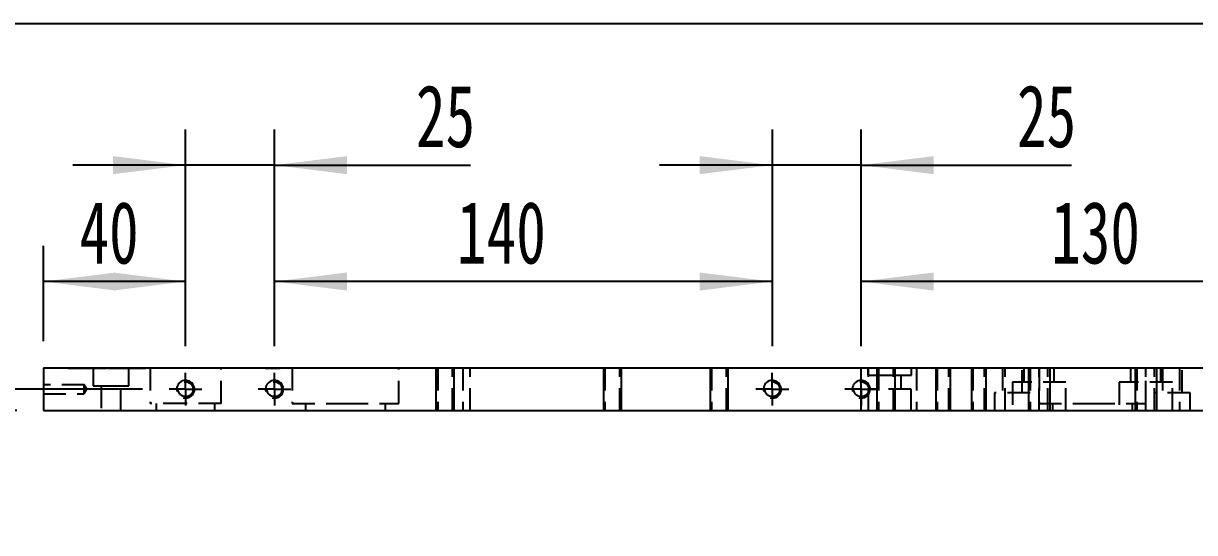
# Model space of a CAD drawing. Extents: x 2 to 292, y 3 to 207.
# Drawn here: x 48.6 to 114.5, y 177.9 to 206.6 of the extents above; entities that cross this region are included whole.
import ezdxf

# ---------------------------------------------------------------- set-up
doc = ezdxf.new("R2010")
doc.units = 0
doc.linetypes.add('SLD-实线', pattern=[0])
doc.linetypes.add('SLD-虚线', pattern=[1.905, 1.27, -0.635])
doc.layers.get('0').update_dxf_attribs({"linetype": 'CONTINUOUS'})
doc.layers.add('图框', color=7, linetype='SLD-实线')
doc.layers.add('粗实线', color=7, linetype='SLD-实线')
doc.styles.add('SLDTEXTSTYLE2', font='TXT', dxfattribs={"width": 0.7})
doc.dimstyles.new('SLDDIMSTYLE13', dxfattribs={"dimtxt": 3.5, "dimasz": 4.08, "dimexe": 0, "dimexo": 0.0625, "dimgap": 0.875, "dimtad": 2, "dimlfac": 5, "dimrnd": 1e-09, "dimzin": 12, "dimtxsty": 'SLDTEXTSTYLE2', "dimsah": 1, "dimcen": 0.09, "dimazin": 3, "dimtfac": 1, "dimtmove": 0, "dimatfit": 3, "dimtolj": 1, "dimtzin": 12})
doc.dimstyles.new('SLDDIMSTYLE4', dxfattribs={"dimtxt": 3.5, "dimasz": 4.08, "dimexe": 0, "dimexo": 0.0625, "dimgap": 0.875, "dimtad": 2, "dimlfac": 5, "dimrnd": 1e-09, "dimzin": 12, "dimtxsty": 'SLDTEXTSTYLE2', "dimsah": 1, "dimcen": 0.09, "dimazin": 3, "dimtfac": 1, "dimtofl": 0, "dimtmove": 0, "dimatfit": 3, "dimtolj": 1, "dimtzin": 12})

# ---------------------------------------------------------------- blocks, each defined once
blk = doc.blocks.new('_D_83')
at = {"layer": '图框', "color": 5}
for p, q in [((49.765, 188.678), (49.765, 194.042)), ((57.765, 188.398), (57.765, 194.042)), ((57.765, 192.042), (49.765, 192.042))]:
    blk.add_line(p, q, dxfattribs=at)
for points in [[(49.765, 192.042), (53.845, 191.534), (53.845, 192.55)], [(57.765, 192.042), (53.685, 192.55), (53.685, 191.534)]]:
    blk.add_solid(points, dxfattribs=at)
at = {"layer": '图框', "color": 5, "insert": (51.79, 196.554), "char_height": 3.5, "attachment_point": 1, "style": 'SLDTEXTSTYLE2'}
blk.add_mtext('40', dxfattribs=at)
blk = doc.blocks.new('_D_84')
at = {"layer": '图框', "color": 5}
for p, q in [((57.765, 188.398), (57.765, 200.593)), ((62.765, 188.398), (62.765, 200.593)), ((57.765, 198.593), (51.415, 198.593)), ((62.765, 198.593), (57.765, 198.593)), ((62.765, 198.593), (73.786, 198.593))]:
    blk.add_line(p, q, dxfattribs=at)
for points in [[(57.765, 198.593), (53.685, 199.101), (53.685, 198.085)], [(62.765, 198.593), (66.845, 198.085), (66.845, 199.101)]]:
    blk.add_solid(points, dxfattribs=at)
at = {"layer": '图框', "color": 5, "insert": (70.714, 203.105), "char_height": 3.5, "attachment_point": 1, "style": 'SLDTEXTSTYLE2'}
blk.add_mtext('25', dxfattribs=at)
blk = doc.blocks.new('_D_85')
at = {"layer": '图框', "color": 5}
for p, q in [((62.765, 188.398), (62.765, 194.042)), ((90.765, 188.398), (90.765, 194.042)), ((90.765, 192.042), (62.765, 192.042))]:
    blk.add_line(p, q, dxfattribs=at)
for points in [[(62.765, 192.042), (66.845, 191.534), (66.845, 192.55)], [(90.765, 192.042), (86.685, 192.55), (86.685, 191.534)]]:
    blk.add_solid(points, dxfattribs=at)
at = {"layer": '图框', "color": 5, "insert": (73.025, 196.554), "char_height": 3.5, "attachment_point": 1, "style": 'SLDTEXTSTYLE2'}
blk.add_mtext('140', dxfattribs=at)
blk = doc.blocks.new('_D_86')
at = {"layer": '图框', "color": 5}
for p, q in [((90.765, 188.398), (90.765, 200.593)), ((95.765, 188.398), (95.765, 200.593)), ((90.765, 198.593), (84.415, 198.593)), ((95.765, 198.593), (90.765, 198.593)), ((95.765, 198.593), (107.594, 198.593))]:
    blk.add_line(p, q, dxfattribs=at)
for points in [[(90.765, 198.593), (86.685, 199.101), (86.685, 198.085)], [(95.765, 198.593), (99.845, 198.085), (99.845, 199.101)]]:
    blk.add_solid(points, dxfattribs=at)
at = {"layer": '图框', "color": 5, "insert": (104.522, 203.105), "char_height": 3.5, "attachment_point": 1, "style": 'SLDTEXTSTYLE2'}
blk.add_mtext('25', dxfattribs=at)
blk = doc.blocks.new('_D_87')
at = {"layer": '图框', "color": 5}
for p, q in [((95.765, 188.398), (95.765, 194.042)), ((121.765, 188.398), (121.765, 194.042)), ((121.765, 192.042), (95.765, 192.042))]:
    blk.add_line(p, q, dxfattribs=at)
for points in [[(95.765, 192.042), (99.845, 191.534), (99.845, 192.55)], [(121.765, 192.042), (117.685, 192.55), (117.685, 191.534)]]:
    blk.add_solid(points, dxfattribs=at)
at = {"layer": '图框', "color": 5, "insert": (106.444, 196.554), "char_height": 3.5, "attachment_point": 1, "style": 'SLDTEXTSTYLE2'}
blk.add_mtext('130', dxfattribs=at)
blk = doc.blocks.new('_D_91')
at = {"layer": '图框', "color": 5}
for p, q in [((41.673, 185.978), (41.673, 192.328)), ((55.345, 185.978), (39.673, 185.978)), ((41.673, 185.978), (41.673, 184.778)), ((48.265, 184.778), (39.673, 184.778)), ((41.673, 184.778), (41.673, 177.91))]:
    blk.add_line(p, q, dxfattribs=at)
for points in [[(41.673, 185.978), (42.181, 190.058), (41.165, 190.058)], [(41.673, 184.778), (41.165, 180.698), (42.181, 180.698)]]:
    blk.add_solid(points, dxfattribs=at)
at = {"layer": '图框', "color": 5, "insert": (37.161, 177.91), "char_height": 3.5, "attachment_point": 1, "rotation": 90, "style": 'SLDTEXTSTYLE2'}
blk.add_mtext('6', dxfattribs=at)
blk = doc.blocks.new('SW_CENTERMARKSYMBOL_70')
at = {"layer": '图框', "color": 0}
for p, q in [((0, 0.5), (0, 0.92)), ((-0.5, 0), (-0.92, 0)), ((0, 0), (-0.5, 0)), ((0, 0), (0, 0.5)), ((0, 0), (0, -0.5)), ((0, 0), (0.5, 0)), ((0.5, 0), (0.92, 0)), ((0, -0.5), (0, -0.92))]:
    blk.add_line(p, q, dxfattribs=at)
blk = doc.blocks.new('SW_CENTERMARKSYMBOL_71')
at = {"layer": '图框', "color": 0}
for p, q in [((0, 0.5), (0, 0.92)), ((-0.5, 0), (-0.92, 0)), ((0, 0), (-0.5, 0)), ((0, 0), (0, 0.5)), ((0, 0), (0, -0.5)), ((0, 0), (0.5, 0)), ((0.5, 0), (0.92, 0)), ((0, -0.5), (0, -0.92))]:
    blk.add_line(p, q, dxfattribs=at)
blk = doc.blocks.new('SW_CENTERMARKSYMBOL_72')
at = {"layer": '图框', "color": 0}
for p, q in [((0, 0.5), (0, 0.92)), ((-0.5, 0), (-0.92, 0)), ((0, 0), (-0.5, 0)), ((0, 0), (0, 0.5)), ((0, 0), (0, -0.5)), ((0, 0), (0.5, 0)), ((0.5, 0), (0.92, 0)), ((0, -0.5), (0, -0.92))]:
    blk.add_line(p, q, dxfattribs=at)
blk = doc.blocks.new('SW_CENTERMARKSYMBOL_73')
at = {"layer": '图框', "color": 0}
for p, q in [((0, 0.5), (0, 0.92)), ((-0.5, 0), (-0.92, 0)), ((0, 0), (-0.5, 0)), ((0, 0), (0, 0.5)), ((0, 0), (0, -0.5)), ((0, 0), (0.5, 0)), ((0.5, 0), (0.92, 0)), ((0, -0.5), (0, -0.92))]:
    blk.add_line(p, q, dxfattribs=at)

msp = doc.modelspace()

# ---------------------------------------------------------------- linework, layer by layer
at = {"color": 7, "linetype": 'SLD-实线'}
for p, q in [((49.76450831, 187.17789008), (49.76450831, 184.77789006)), ((49.76450831, 187.17789008), (167.76450306, 187.17789008)), ((51.75554782, 187.17789008), (51.75554782, 187.18289007)), ((52.26503641, 187.17789008), (52.26503641, 187.18289007)), ((52.49089033, 187.17789008), (52.49089033, 187.18289007)), ((52.79198319, 187.17789008), (52.79198319, 187.18289007)), ((52.80877978, 187.17789008), (52.80877978, 187.18289007)), ((53.32541496, 187.18289007), (53.32541496, 187.17789008)), ((53.89393002, 187.17789008), (53.89393002, 187.18289007)), ((54.36416298, 187.18289007), (54.36416298, 187.17789008)), ((54.96039421, 187.18289007), (54.96039421, 187.17789008)), ((62.33621866, 187.17789008), (62.33621866, 187.18289007)), ((62.33631104, 187.17789008), (62.33631104, 187.18289007)), ((62.35992342, 187.18289007), (62.35992342, 187.17789008)), ((62.41071552, 187.18289007), (62.41071552, 187.17789008)), ((62.59239644, 187.17789008), (62.59239644, 187.18289007)), ((62.61147589, 187.18289007), (62.61147589, 187.17789008)), ((62.84122497, 187.17789008), (62.84122497, 187.18289007)), ((62.85699338, 187.17789008), (62.85699338, 187.18289007)), ((62.87245184, 187.17789008), (62.87245184, 187.18289007)), ((62.91186244, 187.17789008), (62.91186244, 187.18289007)), ((62.91480392, 187.17789008), (62.91480392, 187.18289007)), ((62.93182701, 187.17789008), (62.93182701, 187.18289007)), ((71.86450569, 184.77789007), (71.86450569, 187.17789007)), ((71.86450569, 184.77789007), (71.86450569, 187.17789007)), ((71.86450569, 184.77789007), (71.86450569, 187.17789007)), ((71.86450569, 184.77789007), (71.86450569, 187.17789007)), ((72.86450569, 184.77789007), (72.86450569, 187.17789007)), ((72.86450569, 184.77789007), (72.86450569, 187.17789007)), ((72.86450569, 184.77789007), (72.86450569, 187.17789007)), ((72.86450569, 184.77789007), (72.86450569, 187.17789007)), ((81.26450569, 187.17789007), (81.26450569, 184.77789007)), ((82.26450569, 187.17789007), (82.26450569, 184.77789007)), ((87.26450569, 187.17789007), (87.26450569, 184.77789007)), ((88.26450569, 187.17789007), (88.26450569, 184.77789007)), ((96.66450569, 184.77789007), (96.66450569, 187.17789007)), ((96.66450569, 184.77789007), (96.66450569, 187.17789007)), ((96.66450569, 184.77789007), (96.66450569, 187.17789007)), ((96.66450569, 184.77789007), (96.66450569, 187.17789007)), ((97.66450569, 184.77789007), (97.66450569, 187.17789007)), ((97.66450569, 184.77789007), (97.66450569, 187.17789007)), ((97.66450569, 184.77789007), (97.66450569, 187.17789007)), ((97.66450569, 184.77789007), (97.66450569, 187.17789007)), ((99.96450569, 187.17789007), (99.96450569, 184.77789007)), ((100.76450569, 187.17789007), (100.76450569, 184.77789007)), ((101.96450569, 187.17789007), (101.96450569, 184.77789007)), ((102.76450569, 187.17789007), (102.76450569, 184.77789007)), ((105.16450569, 187.17789007), (105.16450569, 184.77789007)), ((105.16450569, 187.17789007), (105.16450569, 184.77789007)), ((106.36450569, 187.17789007), (106.36450569, 184.77789007)), ((106.36450569, 187.17789007), (106.36450569, 184.77789007)), ((111.16450569, 187.17789007), (111.16450569, 184.77789007)), ((111.16450569, 187.17789007), (111.16450569, 184.77789007)), ((112.36450569, 187.17789007), (112.36450569, 184.77789007)), ((112.36450569, 187.17789007), (112.36450569, 184.77789007)), ((49.76450831, 184.77789006), (167.76450306, 184.77789006))]:
    msp.add_line(p, q, dxfattribs=at)
at = {"color": 7, "linetype": 'SLD-虚线'}
for p, q in [((51.1587742, 187.18289007), (51.1587742, 187.13289006)), ((51.16731555, 187.13789005), (51.16731555, 187.17789008)), ((51.17327005, 187.18289007), (51.17327005, 187.13289006)), ((51.17881924, 187.13789005), (51.17881924, 187.17789008)), ((51.20481879, 187.13789005), (51.17881924, 187.13789005)), ((51.20481879, 187.13789005), (51.20481879, 187.17789008)), ((51.70410306, 187.13789005), (51.20481879, 187.13789005)), ((51.22228891, 187.13789005), (51.22228891, 187.17789008)), ((51.22484595, 187.13789005), (51.22484595, 187.17789008)), ((51.23933584, 187.13789005), (51.23933584, 187.17789008)), ((51.24530226, 187.13789005), (51.24530226, 187.17789008)), ((51.46093995, 187.13789005), (51.46093995, 187.17789008)), ((51.49247676, 187.13789005), (51.49247676, 187.17789008)), ((51.50995285, 187.13789005), (51.50995285, 187.17789008)), ((51.51549012, 187.13789005), (51.51549012, 187.17789008)), ((51.57899291, 187.13789005), (51.57899291, 187.17789008)), ((51.63354308, 187.13789005), (51.63354308, 187.17789008)), ((51.70410306, 187.13789005), (51.70410306, 187.17789008)), ((51.72413618, 187.13789005), (51.70410306, 187.13789005)), ((51.72114998, 187.13789005), (51.72114998, 187.17789008)), ((51.72413618, 187.13789005), (51.72413618, 187.17789008)), ((51.82172686, 187.13789005), (51.72413618, 187.13789005)), ((51.72967345, 187.13789005), (51.72967345, 187.17789008)), ((51.73710019, 187.13789005), (51.73710019, 187.17789008)), ((51.7411831, 187.13789005), (51.7411831, 187.17789008)), ((51.75414711, 187.13789005), (51.75414711, 187.17789008)), ((51.75554782, 187.13289006), (51.75554782, 187.17789008)), ((51.75567299, 187.13789005), (51.75567299, 187.17789008)), ((51.76163942, 187.13789005), (51.76163942, 187.17789008)), ((51.78672701, 187.13789005), (51.76163942, 187.13789005)), ((51.77570015, 187.13789005), (51.77570015, 187.17789008)), ((51.77716047, 187.13789005), (51.77716047, 187.17789008)), ((51.79761678, 187.13789005), (51.79761678, 187.17789008)), ((51.80912048, 187.13789005), (51.80912048, 187.17789008)), ((51.8132034, 187.13789005), (51.8132034, 187.17789008)), ((51.82172686, 187.13789005), (51.82172686, 187.17789008)), ((51.85624391, 187.13789005), (51.82172686, 187.13789005)), ((51.8291536, 187.13789005), (51.8291536, 187.17789008)), ((51.83542997, 187.13289006), (51.83542997, 187.18289007)), ((51.84918076, 187.13789005), (51.84918076, 187.17789008)), ((51.85624391, 187.13789005), (51.85624391, 187.17789008)), ((51.86367065, 187.13789005), (51.86367065, 187.17789008)), ((51.86541111, 187.13289006), (51.86541111, 187.18289007)), ((51.88224346, 187.13789005), (51.88224346, 187.17789008)), ((51.88522369, 187.13789005), (51.88522369, 187.17789008)), ((51.89673335, 187.13789005), (51.89673335, 187.17789008)), ((51.89971358, 187.13789005), (51.89971358, 187.17789008)), ((51.91122324, 187.13789005), (51.91122324, 187.17789008)), ((51.92236334, 187.13789005), (51.91122324, 187.13789005)), ((51.9312504, 187.13789005), (51.9312504, 187.17789008)), ((51.9772771, 187.13789005), (51.9312504, 187.13789005)), ((51.93423659, 187.13789005), (51.93423659, 187.17789008)), ((51.94276005, 187.13789005), (51.94276005, 187.17789008)), ((51.9772771, 187.13789005), (51.9772771, 187.17789008)), ((51.99730426, 187.13789005), (51.9772771, 187.13789005)), ((51.9887808, 187.13789005), (51.9887808, 187.17789008)), ((51.99730426, 187.13789005), (51.99730426, 187.17789008)), ((52.01733738, 187.13789005), (51.99730426, 187.13789005)), ((52.00327069, 187.13789005), (52.00327069, 187.17789008)), ((52.01179415, 187.13789005), (52.01179415, 187.17789008)), ((52.01733738, 187.13789005), (52.01733738, 187.17789008)), ((52.05185443, 187.13789005), (52.01733738, 187.13789005)), ((52.04333097, 187.13789005), (52.04333097, 187.17789008)), ((52.05185443, 187.13789005), (52.05185443, 187.17789008)), ((52.05484063, 187.13789005), (52.05185443, 187.13789005)), ((52.05484063, 187.13789005), (52.05484063, 187.17789008)), ((52.1093908, 187.13789005), (52.1093908, 187.17789008)), ((52.11237103, 187.13789005), (52.11237103, 187.17789008)), ((52.13240415, 187.13789005), (52.13240415, 187.17789008)), ((52.14135081, 187.13789005), (52.14135081, 187.17789008)), ((52.14390785, 187.13789005), (52.14390785, 187.17789008)), ((52.16436416, 187.13789005), (52.16436416, 187.17789008)), ((52.18993455, 187.13789005), (52.18993455, 187.17789008)), ((52.19521553, 187.18289007), (52.19521553, 187.13289006)), ((52.19888121, 187.13789005), (52.19888121, 187.17789008)), ((52.20375091, 187.13789005), (52.20375091, 187.17789008)), ((52.20970541, 187.18289007), (52.20970541, 187.13289006)), ((52.21526057, 187.13789005), (52.21526057, 187.17789008)), ((52.23463208, 187.18289007), (52.23463208, 187.13289006)), ((52.24125415, 187.13789005), (52.24125415, 187.17789008)), ((52.24490792, 187.13789005), (52.24490792, 187.17789008)), ((52.24746496, 187.13789005), (52.24746496, 187.17789008)), ((52.25872427, 187.13789005), (52.25872427, 187.17789008)), ((52.26128131, 187.13789005), (52.26128131, 187.17789008)), ((52.26195485, 187.13789005), (52.26195485, 187.17789008)), ((52.26492316, 187.18289007), (52.26492316, 187.13289006)), ((52.26494104, 187.13789005), (52.26494104, 187.17789008)), ((52.26503641, 187.13289006), (52.26503641, 187.17789008)), ((52.26792127, 187.13789005), (52.26792127, 187.17789008)), ((52.27047831, 187.13789005), (52.27047831, 187.17789008)), ((52.2757712, 187.13789005), (52.2757712, 187.17789008)), ((52.27644474, 187.13789005), (52.27644474, 187.17789008)), ((52.28173763, 187.13789005), (52.28173763, 187.17789008)), ((52.29647786, 187.13789005), (52.29647786, 187.17789008)), ((52.33951837, 187.13789005), (52.33951837, 187.17789008)), ((52.3454848, 187.13789005), (52.3454848, 187.17789008)), ((52.34847099, 187.13789005), (52.34847099, 187.17789008)), ((52.45756537, 187.13789005), (52.45756537, 187.17789008)), ((52.48356492, 187.13789005), (52.48356492, 187.17789008)), ((52.48910219, 187.13789005), (52.48910219, 187.17789008)), ((52.49089033, 187.13289006), (52.49089033, 187.17789008)), ((52.49738127, 187.13789005), (52.49738127, 187.17789008)), ((52.50657827, 187.13789005), (52.50657827, 187.17789008)), ((52.52660543, 187.13789005), (52.50657827, 187.13789005)), ((52.52660543, 187.13789005), (52.52660543, 187.17789008)), ((52.60714919, 187.13789005), (52.52660543, 187.13789005)), ((52.52891809, 187.13789005), (52.52891809, 187.17789008)), ((52.54638821, 187.13789005), (52.54638821, 187.17789008)), ((52.54663855, 187.13789005), (52.54663855, 187.17789008)), ((52.55193144, 187.13789005), (52.55193144, 187.17789008)), ((52.56112248, 187.13789005), (52.56112248, 187.17789008)), ((52.56450802, 187.17789008), (52.56450802, 186.17789008)), ((52.60714919, 187.13789005), (52.60714919, 187.17789008)), ((52.61542827, 187.13789005), (52.61542827, 187.17789008)), ((52.66766578, 187.13789005), (52.66766578, 187.17789008)), ((52.66997844, 187.13789005), (52.66997844, 187.17789008)), ((52.67617733, 187.18289007), (52.67617733, 187.13289006)), ((52.68215567, 187.13789005), (52.68215567, 187.17789008)), ((52.68471271, 187.13789005), (52.68471271, 187.17789008)), ((52.6876989, 187.13789005), (52.6876989, 187.17789008)), ((52.70218879, 187.13789005), (52.70218879, 187.17789008)), ((52.70516902, 187.13789005), (52.70516902, 187.17789008)), ((52.70772606, 187.13789005), (52.70772606, 187.17789008)), ((52.72221595, 187.13789005), (52.72221595, 187.17789008)), ((52.73073942, 187.13789005), (52.73073942, 187.17789008)), ((52.76525647, 187.13789005), (52.76525647, 187.17789008)), ((52.77353555, 187.13789005), (52.77353555, 187.17789008)), ((52.77676612, 187.13789005), (52.77676612, 187.17789008)), ((52.78273255, 187.13789005), (52.78273255, 187.17789008)), ((52.78571278, 187.13789005), (52.78571278, 187.17789008)), ((52.79058248, 187.13789005), (52.79058248, 187.17789008)), ((52.79198319, 187.13289006), (52.79198319, 187.17789008)), ((52.80275971, 187.13789005), (52.80275971, 187.17789008)), ((52.80872613, 187.13789005), (52.80275971, 187.13789005)), ((52.80872613, 187.13789005), (52.80872613, 187.17789008)), ((52.80877978, 187.13289006), (52.80877978, 187.17789008)), ((52.81359583, 187.13789005), (52.81359583, 187.17789008)), ((52.8172496, 187.13789005), (52.8172496, 187.17789008)), ((52.82875926, 187.13789005), (52.82875926, 187.17789008)), ((52.83405215, 187.13789005), (52.83405215, 187.17789008)), ((52.84326703, 187.13289006), (52.84326703, 187.18289007)), ((52.84555584, 187.13789005), (52.84555584, 187.17789008)), ((52.86558897, 187.13789005), (52.86558897, 187.17789008)), ((52.87186533, 187.13289006), (52.87186533, 187.18289007)), ((52.88561613, 187.13789005), (52.88561613, 187.17789008)), ((52.89183289, 187.13789005), (52.89183289, 187.17789008)), ((52.89745361, 187.13789005), (52.89183289, 187.13789005)), ((52.90010602, 187.13789005), (52.90010602, 187.17789008)), ((52.90184647, 187.13289006), (52.90184647, 187.18289007)), ((52.90930301, 187.18289007), (52.90930301, 187.13289006)), ((52.91782648, 187.13789005), (52.91782648, 187.17789008)), ((52.92081267, 187.13789005), (52.92081267, 187.17789008)), ((52.9378596, 187.13789005), (52.92081267, 187.13789005)), ((52.9237929, 187.13789005), (52.9237929, 187.17789008)), ((52.92933613, 187.13789005), (52.92933613, 187.17789008)), ((52.93530256, 187.13789005), (52.93530256, 187.17789008)), ((52.9378596, 187.13789005), (52.9378596, 187.17789008)), ((52.96385318, 187.13789005), (52.9378596, 187.13789005)), ((52.94382602, 187.13789005), (52.94382602, 187.17789008)), ((52.95830995, 187.13789005), (52.95830995, 187.17789008)), ((52.96385318, 187.13789005), (52.96385318, 187.17789008)), ((53.113437, 187.13789005), (52.96385318, 187.13789005)), ((52.96981961, 187.13789005), (52.96981961, 187.17789008)), ((52.98388034, 187.13789005), (52.98388034, 187.17789008)), ((53.0068937, 187.13789005), (53.0068937, 187.17789008)), ((53.00987989, 187.13789005), (53.00987989, 187.17789008)), ((53.04439694, 187.13789005), (53.04439694, 187.17789008)), ((53.10789973, 187.13789005), (53.10789973, 187.17789008)), ((53.113437, 187.13789005), (53.113437, 187.17789008)), ((53.1739536, 187.13789005), (53.113437, 187.13789005)), ((53.13645035, 187.13789005), (53.13645035, 187.17789008)), ((53.16543013, 187.13789005), (53.16543013, 187.17789008)), ((53.1739536, 187.13789005), (53.1739536, 187.17789008)), ((53.17949087, 187.13789005), (53.17949087, 187.17789008)), ((53.18545729, 187.13789005), (53.18545729, 187.17789008)), ((53.25169593, 187.13789005), (53.25169593, 187.17789008)), ((53.26004058, 187.13789005), (53.26004058, 187.17789008)), ((53.26600701, 187.13789005), (53.26600701, 187.17789008)), ((53.31203372, 187.13789005), (53.31203372, 187.17789008)), ((53.32541496, 187.17789008), (53.32541496, 187.13289006)), ((53.32670242, 187.13789005), (53.32670242, 187.17789008)), ((53.57984334, 187.13789005), (53.57984334, 187.17789008)), ((53.58538062, 187.13789005), (53.58538062, 187.17789008)), ((53.63737375, 187.13789005), (53.63737375, 187.17789008)), ((53.64035994, 187.13789005), (53.64035994, 187.17789008)), ((53.72495681, 187.17789008), (53.72495681, 187.13789005)), ((53.73649031, 187.13789005), (53.73649031, 187.17789008)), ((53.81704003, 187.13789005), (53.73649031, 187.13789005)), ((53.74245674, 187.13789005), (53.74245674, 187.17789008)), ((53.78251702, 187.13789005), (53.78251702, 187.17789008)), ((53.81704003, 187.13789005), (53.81704003, 187.17789008)), ((53.8830939, 187.13789005), (53.8830939, 187.17789008)), ((53.88753444, 187.13789005), (53.88753444, 187.17789008)), ((53.89393002, 187.13289006), (53.89393002, 187.17789008)), ((53.90056998, 187.13789005), (53.90056998, 187.17789008)), ((53.93508703, 187.13789005), (53.93508703, 187.17789008)), ((53.97106439, 187.13789005), (53.97106439, 187.17789008)), ((54.00966436, 187.13789005), (54.00966436, 187.17789008)), ((54.02838022, 187.18289007), (54.02838022, 187.13289006)), ((54.03864414, 187.13789005), (54.03864414, 187.17789008)), ((54.14220125, 187.13789005), (54.03864414, 187.13789005)), ((54.04418737, 187.13789005), (54.04418737, 187.17789008)), ((54.08467084, 187.13789005), (54.08467084, 187.17789008)), ((54.09319431, 187.13789005), (54.09319431, 187.17789008)), ((54.104698, 187.13789005), (54.104698, 187.17789008)), ((54.13623482, 187.13789005), (54.13623482, 187.17789008)), ((54.14220125, 187.13789005), (54.14220125, 187.17789008)), ((54.26725775, 187.13789005), (54.14220125, 187.13789005)), ((54.17075783, 187.13789005), (54.17075783, 187.17789008)), ((54.17672426, 187.13789005), (54.17672426, 187.17789008)), ((54.17970449, 187.13789005), (54.17970449, 187.17789008)), ((54.18524772, 187.13789005), (54.18524772, 187.17789008)), ((54.18822795, 187.13789005), (54.18822795, 187.17789008)), ((54.20204431, 187.13789005), (54.20204431, 187.17789008)), ((54.21124131, 187.13789005), (54.21124131, 187.17789008)), ((54.22207743, 187.13789005), (54.22207743, 187.17789008)), ((54.2257312, 187.13789005), (54.2257312, 187.17789008)), ((54.23127443, 187.13789005), (54.23127443, 187.17789008)), ((54.23724085, 187.13789005), (54.23724085, 187.17789008)), ((54.23898131, 187.13289006), (54.23898131, 187.18289007)), ((54.24578816, 187.13289006), (54.24578816, 187.18289007)), ((54.27175194, 187.17789008), (54.27175194, 187.13789005)), ((54.28707034, 187.17789008), (54.28707034, 187.13789005)), ((54.29179102, 187.13789005), (54.29179102, 187.17789008)), ((54.30030853, 187.13789005), (54.30030853, 187.17789008)), ((54.41239506, 187.13789005), (54.30030853, 187.13789005)), ((54.30262119, 187.13789005), (54.30262119, 187.17789008)), ((54.30329472, 187.13789005), (54.30329472, 187.17789008)), ((54.32629019, 187.17789008), (54.32629019, 187.13789005)), ((54.33184535, 187.13789005), (54.33184535, 187.17789008)), ((54.33781177, 187.13789005), (54.33781177, 187.17789008)), ((54.343355, 187.13789005), (54.343355, 187.17789008)), ((54.34932143, 187.13789005), (54.34932143, 187.17789008)), ((54.36416298, 187.17789008), (54.36416298, 187.13289006)), ((54.37464148, 187.13789005), (54.37464148, 187.17789008)), ((54.38316494, 187.13789005), (54.38316494, 187.17789008)), ((54.38682467, 187.13789005), (54.38682467, 187.17789008)), ((54.41239506, 187.13789005), (54.41239506, 187.17789008)), ((54.41836149, 187.13789005), (54.41836149, 187.17789008)), ((54.48441535, 187.13789005), (54.42890555, 187.13789005)), ((54.45842177, 187.13789005), (54.45842177, 187.17789008)), ((54.48441535, 187.13789005), (54.48441535, 187.17789008)), ((54.56450612, 186.17789008), (54.56450612, 187.17789008)), ((54.60246235, 187.13789005), (54.60246235, 187.17789008)), ((54.61329848, 187.13789005), (54.61329848, 187.17789008)), ((54.63929206, 187.13789005), (54.63929206, 187.17789008)), ((54.66529161, 187.13789005), (54.66529161, 187.17789008)), ((54.68854934, 187.13789005), (54.68854934, 187.17789008)), ((54.82407242, 187.13789005), (54.82407242, 187.17789008)), ((54.84111935, 187.13789005), (54.84111935, 187.17789008)), ((54.84409958, 187.13789005), (54.84409958, 187.17789008)), ((54.84708578, 187.13789005), (54.84708578, 187.17789008)), ((54.86711294, 187.13789005), (54.86711294, 187.17789008)), ((54.8756364, 187.13789005), (54.8756364, 187.17789008)), ((54.89541918, 187.13789005), (54.89541918, 187.17789008)), ((54.90162999, 187.13789005), (54.90162999, 187.17789008)), ((54.91015345, 187.13789005), (54.91015345, 187.17789008)), ((54.9154523, 187.13789005), (54.9154523, 187.17789008)), ((54.91611988, 187.13789005), (54.91611988, 187.17789008)), ((54.91843254, 187.13789005), (54.91843254, 187.17789008)), ((54.92098958, 187.13789005), (54.92098958, 187.17789008)), ((54.92099554, 187.13789005), (54.92099554, 187.17789008)), ((54.92909581, 187.13789005), (54.92909581, 187.17789008)), ((54.94698316, 187.13789005), (54.94698316, 187.17789008)), ((54.96039421, 187.17789008), (54.96039421, 187.13289006)), ((54.96701628, 187.13789005), (54.96701628, 187.17789008)), ((54.97365624, 187.13789005), (54.97365624, 187.17789008)), ((54.98515994, 187.13789005), (54.98515994, 187.17789008)), ((54.99070317, 187.13789005), (54.99070317, 187.17789008)), ((54.9936834, 187.13789005), (54.9936834, 187.17789008)), ((55.00519306, 187.13789005), (55.00519306, 187.17789008)), ((55.04756004, 187.13789005), (55.04756004, 187.17789008)), ((55.06272346, 187.13789005), (55.06272346, 187.17789008)), ((55.08275062, 187.13789005), (55.08275062, 187.17789008)), ((55.1257971, 187.13789005), (55.1257971, 187.17789008)), ((55.20634085, 187.13789005), (55.20634085, 187.17789008)), ((55.21785051, 187.13789005), (55.21785051, 187.17789008)), ((55.24384409, 187.13789005), (55.24384409, 187.17789008)), ((55.25535375, 187.13789005), (55.25535375, 187.17789008)), ((55.26685745, 187.13789005), (55.26685745, 187.17789008)), ((55.28688461, 187.13789005), (55.28688461, 187.17789008)), ((55.30436069, 187.13789005), (55.30436069, 187.17789008)), ((55.308837, 187.13289006), (55.308837, 187.18289007)), ((55.35891086, 187.13789005), (55.35891086, 187.17789008)), ((55.4079178, 187.13789005), (55.4079178, 187.17789008)), ((55.42496473, 187.13789005), (55.42496473, 187.17789008)), ((55.43093115, 187.13789005), (55.43093115, 187.17789008)), ((55.44542104, 187.13789005), (55.44542104, 187.17789008)), ((55.45394451, 187.13789005), (55.45394451, 187.17789008)), ((55.46076924, 187.13789005), (55.46076924, 187.17789008)), ((55.4654482, 187.13789005), (55.4654482, 187.17789008)), ((55.47695786, 187.13789005), (55.47695786, 187.17789008)), ((55.49698502, 187.13789005), (55.49698502, 187.17789008)), ((55.53150803, 187.13789005), (55.53150803, 187.17789008)), ((55.53448826, 187.13789005), (55.53448826, 187.17789008)), ((55.76450855, 187.17789008), (55.76450855, 185.17789003)), ((59.76450473, 185.17789003), (59.76450473, 187.17789008)), ((62.23262877, 187.17789008), (62.23262877, 187.13789005)), ((62.23563582, 187.13789005), (62.23563582, 187.17789008)), ((62.24117607, 187.13789005), (62.24117607, 187.17789008)), ((62.26492852, 187.13789005), (62.24117607, 187.13789005)), ((62.24966377, 187.17789008), (62.24966377, 187.13789005)), ((62.25864917, 187.13789005), (62.25864917, 187.17789008)), ((62.2756812, 187.18289007), (62.2756812, 187.13289006)), ((62.2756961, 187.13789005), (62.2756961, 187.17789008)), ((62.28162974, 187.17789008), (62.28162974, 187.13789005)), ((62.28421957, 187.13789005), (62.28421957, 187.17789008)), ((62.2867468, 187.18289007), (62.2867468, 187.13289006)), ((62.29017407, 187.18289007), (62.29017407, 187.13289006)), ((62.29018599, 187.13789005), (62.29018599, 187.17789008)), ((62.29572624, 187.13789005), (62.29572624, 187.17789008)), ((62.32172281, 187.13789005), (62.29572624, 187.13789005)), ((62.29843527, 187.18289007), (62.29843527, 187.13289006)), ((62.29870945, 187.13789005), (62.29870945, 187.17789008)), ((62.30168969, 187.18289007), (62.30168969, 187.17789008)), ((62.30168969, 187.13789005), (62.30168969, 187.13289006)), ((62.30169267, 187.13789005), (62.30169267, 187.17789008)), ((62.30467588, 187.13789005), (62.30467588, 187.17789008)), ((62.31021613, 187.13789005), (62.31021613, 187.17789008)), ((62.31319934, 187.13789005), (62.31319934, 187.17789008)), ((62.31618256, 187.13789005), (62.31618256, 187.17789008)), ((62.3187396, 187.13789005), (62.3187396, 187.17789008)), ((62.32172281, 187.13789005), (62.32172281, 187.17789008)), ((62.43380338, 187.13789005), (62.32172281, 187.13789005)), ((62.32470602, 187.13789005), (62.32470602, 187.17789008)), ((62.32768923, 187.13789005), (62.32768923, 187.17789008)), ((62.33024031, 187.18289007), (62.33024031, 187.13289006)), ((62.33322948, 187.13789005), (62.33322948, 187.17789008)), ((62.33618289, 187.18289007), (62.33618289, 187.13289006)), ((62.3362127, 187.13789005), (62.3362127, 187.17789008)), ((62.33621866, 187.13289006), (62.33621866, 187.17789008)), ((62.33631104, 187.13289006), (62.33631104, 187.17789008)), ((62.33919591, 187.13789005), (62.33919591, 187.17789008)), ((62.34174997, 187.13789005), (62.34174997, 187.17789008)), ((62.35069961, 187.13789005), (62.35069961, 187.17789008)), ((62.35325665, 187.13789005), (62.35325665, 187.17789008)), ((62.35623986, 187.13789005), (62.35623986, 187.17789008)), ((62.35922307, 187.13789005), (62.35922307, 187.17789008)), ((62.35992342, 187.17789008), (62.35992342, 187.13289006)), ((62.36220628, 187.13789005), (62.36220628, 187.17789008)), ((62.36476332, 187.13789005), (62.36476332, 187.17789008)), ((62.37371296, 187.13789005), (62.37371296, 187.17789008)), ((62.37627, 187.13789005), (62.37627, 187.17789008)), ((62.38521964, 187.13789005), (62.38521964, 187.17789008)), ((62.38777668, 187.13789005), (62.38777668, 187.17789008)), ((62.39928335, 187.13789005), (62.39928335, 187.17789008)), ((62.40226656, 187.13789005), (62.40226656, 187.17789008)), ((62.40524978, 187.13789005), (62.40524978, 187.17789008)), ((62.41071552, 187.17789008), (62.41071552, 187.13289006)), ((62.41079003, 187.13789005), (62.41079003, 187.17789008)), ((62.41377324, 187.13789005), (62.41377324, 187.17789008)), ((62.41675645, 187.13789005), (62.41675645, 187.17789008)), ((62.42229671, 187.13789005), (62.42229671, 187.17789008)), ((62.43124634, 187.13789005), (62.43124634, 187.17789008)), ((62.43380338, 187.13789005), (62.43380338, 187.17789008)), ((62.44531006, 187.13789005), (62.43380338, 187.13789005)), ((62.44531006, 187.13789005), (62.44531006, 187.17789008)), ((62.53024668, 187.13789005), (62.44531006, 187.13789005)), ((62.45127648, 187.13789005), (62.45127648, 187.17789008)), ((62.45681674, 187.13789005), (62.45681674, 187.17789008)), ((62.49133677, 187.13789005), (62.49133677, 187.17789008)), ((62.49730319, 187.13789005), (62.49730319, 187.17789008)), ((62.5002864, 187.13789005), (62.5002864, 187.17789008)), ((62.51179308, 187.13789005), (62.51179308, 187.17789008)), ((62.5300172, 187.17789008), (62.5300172, 187.13789005)), ((62.53182322, 187.13789005), (62.53182322, 187.17789008)), ((62.53480345, 187.13789005), (62.53480345, 187.17789008)), ((62.53736049, 187.13789005), (62.53736049, 187.17789008)), ((62.5487271, 187.18289007), (62.5487271, 187.13289006)), ((62.55483359, 187.13789005), (62.55483359, 187.17789008)), ((62.57188052, 187.13789005), (62.57188052, 187.17789008)), ((62.60384351, 187.13789005), (62.57188052, 187.13789005)), ((62.57784695, 187.13789005), (62.57784695, 187.17789008)), ((62.5833872, 187.13789005), (62.5833872, 187.17789008)), ((62.59233684, 187.13789005), (62.59233684, 187.17789008)), ((62.59239644, 187.13289006), (62.59239644, 187.17789008)), ((62.59489388, 187.13789005), (62.59489388, 187.17789008)), ((62.60384351, 187.13789005), (62.60384351, 187.17789008)), ((62.61790723, 187.13789005), (62.60384351, 187.13789005)), ((62.60938376, 187.13789005), (62.60938376, 187.17789008)), ((62.61147589, 187.17789008), (62.61147589, 187.13289006)), ((62.61236698, 187.13789005), (62.61236698, 187.17789008)), ((62.61790723, 187.13789005), (62.61790723, 187.17789008)), ((62.62387365, 187.13789005), (62.62387365, 187.17789008)), ((62.62685687, 187.13789005), (62.62685687, 187.17789008)), ((62.63239712, 187.13789005), (62.63239712, 187.17789008)), ((62.63836354, 187.13789005), (62.63836354, 187.17789008)), ((62.64092058, 187.13789005), (62.64092058, 187.17789008)), ((62.64390379, 187.13789005), (62.64390379, 187.17789008)), ((62.64688701, 187.13789005), (62.64688701, 187.17789008)), ((62.64987022, 187.13789005), (62.64987022, 187.17789008)), ((62.65242726, 187.13789005), (62.65242726, 187.17789008)), ((62.65541047, 187.13789005), (62.65541047, 187.17789008)), ((62.65839368, 187.13789005), (62.65839368, 187.17789008)), ((62.66393394, 187.13789005), (62.66393394, 187.17789008)), ((62.66691715, 187.13789005), (62.66691715, 187.17789008)), ((62.66990036, 187.13789005), (62.66990036, 187.17789008)), ((62.67288357, 187.13789005), (62.67288357, 187.17789008)), ((62.67544061, 187.13789005), (62.67544061, 187.17789008)), ((62.67842382, 187.13789005), (62.67842382, 187.17789008)), ((62.89406449, 187.13789005), (62.68443793, 187.13789005)), ((62.6899305, 187.13789005), (62.6899305, 187.17789008)), ((62.69291371, 187.13789005), (62.69291371, 187.17789008)), ((62.69589693, 187.13789005), (62.69589693, 187.17789008)), ((62.71891028, 187.13789005), (62.71891028, 187.17789008)), ((62.74192065, 187.13789005), (62.74192065, 187.17789008)), ((62.74303824, 187.18289007), (62.74303824, 187.13289006)), ((62.75044412, 187.13789005), (62.75044412, 187.17789008)), ((62.75342733, 187.13789005), (62.75342733, 187.17789008)), ((62.75598437, 187.13789005), (62.75598437, 187.17789008)), ((62.75896758, 187.13789005), (62.75896758, 187.17789008)), ((62.76195079, 187.13789005), (62.76195079, 187.17789008)), ((62.77345747, 187.13789005), (62.77345747, 187.17789008)), ((62.77644068, 187.13789005), (62.77644068, 187.17789008)), ((62.78496415, 187.13789005), (62.78496415, 187.17789008)), ((62.79945404, 187.13789005), (62.79945404, 187.17789008)), ((62.81650096, 187.13789005), (62.81650096, 187.17789008)), ((62.81948418, 187.13789005), (62.81948418, 187.17789008)), ((62.82800764, 187.13789005), (62.82800764, 187.17789008)), ((62.83397407, 187.13789005), (62.83397407, 187.17789008)), ((62.83951432, 187.13789005), (62.83951432, 187.17789008)), ((62.84122497, 187.13289006), (62.84122497, 187.17789008)), ((62.84803778, 187.13789005), (62.84803778, 187.17789008)), ((62.85102099, 187.13789005), (62.85102099, 187.17789008)), ((62.85400421, 187.13789005), (62.85400421, 187.17789008)), ((62.85699338, 187.13289006), (62.85699338, 187.17789008)), ((62.85954446, 187.13789005), (62.85954446, 187.17789008)), ((62.8684941, 187.13789005), (62.8684941, 187.17789008)), ((62.87105114, 187.13789005), (62.87105114, 187.17789008)), ((62.87245184, 187.13289006), (62.87245184, 187.17789008)), ((62.87701756, 187.13789005), (62.87701756, 187.17789008)), ((62.89406449, 187.13789005), (62.89406449, 187.17789008)), ((62.90557117, 187.13789005), (62.90557117, 187.17789008)), ((62.90855438, 187.13789005), (62.90855438, 187.17789008)), ((62.91153759, 187.13789005), (62.91153759, 187.17789008)), ((62.91186244, 187.13289006), (62.91186244, 187.17789008)), ((62.9145208, 187.13789005), (62.9145208, 187.17789008)), ((62.91480392, 187.13289006), (62.91480392, 187.17789008)), ((62.9260245, 187.13789005), (62.9260245, 187.17789008)), ((62.92858154, 187.13789005), (62.92858154, 187.17789008)), ((62.93182701, 187.13289006), (62.93182701, 187.17789008)), ((62.93454796, 187.13789005), (62.93454796, 187.17789008)), ((62.93753118, 187.13789005), (62.93753118, 187.17789008)), ((62.94008821, 187.13789005), (62.94008821, 187.17789008)), ((62.94605464, 187.13789005), (62.94605464, 187.17789008)), ((62.95233399, 187.13289006), (62.95233399, 187.18289007)), ((62.9545781, 187.13789005), (62.9545781, 187.17789008)), ((62.96054453, 187.13789005), (62.96054453, 187.17789008)), ((62.96608478, 187.13789005), (62.96608478, 187.17789008)), ((62.97042996, 187.13789005), (62.97042996, 187.17789008)), ((62.97356814, 187.13289006), (62.97356814, 187.18289007)), ((62.97460824, 187.13789005), (62.97460824, 187.17789008)), ((62.98057467, 187.13789005), (62.98057467, 187.17789008)), ((62.98231513, 187.13289006), (62.98231513, 187.18289007)), ((62.98909813, 187.13789005), (62.98909813, 187.17789008)), ((62.99506456, 187.13789005), (62.99506456, 187.17789008)), ((63.00060481, 187.13789005), (63.00060481, 187.17789008)), ((63.00657124, 187.13789005), (63.00657124, 187.17789008)), ((63.00809413, 187.13289006), (63.00809413, 187.18289007)), ((63.01354796, 187.13289006), (63.01354796, 187.18289007)), ((63.04109127, 187.13789005), (63.03006739, 187.13789005)), ((63.04109127, 187.13789005), (63.04109127, 187.17789008)), ((63.05515498, 187.13789005), (63.05515498, 187.17789008)), ((63.06800276, 187.13789005), (63.06800276, 187.17789008)), ((63.0756113, 187.13789005), (63.07189495, 187.13789005)), ((63.0756113, 187.13789005), (63.0756113, 187.17789008)), ((63.76450688, 187.17789008), (63.76450688, 185.17789003)), ((69.76450712, 185.17789003), (69.76450712, 187.17789008)), ((71.94450528, 187.17789008), (71.94450528, 184.77789006)), ((72.78450459, 184.77789006), (72.78450459, 187.17789008)), ((73.36450547, 187.17789008), (73.36450547, 184.77789006)), ((73.76450628, 184.77789006), (73.76450628, 187.17789008)), ((81.34450644, 187.17789008), (81.34450644, 184.77789006)), ((82.18450576, 184.77789006), (82.18450576, 187.17789008)), ((87.34450519, 187.17789008), (87.34450519, 184.77789006)), ((88.184506, 184.77789006), (88.184506, 187.17789008)), ((95.76450616, 184.77789006), (95.76450616, 187.17789008)), ((96.14450515, 187.17789008), (96.14450515, 186.77789011)), ((96.16450548, 184.77789006), (96.16450548, 187.17789008)), ((96.74450562, 187.17789008), (96.74450562, 184.77789006)), ((97.58450568, 184.77789006), (97.58450568, 187.17789008)), ((98.58450547, 186.77789011), (98.58450547, 187.17789008)), ((98.86450574, 187.17789008), (98.86450574, 184.77789006)), ((100.03450543, 187.17789008), (100.03450543, 184.77789006)), ((100.69450543, 184.77789006), (100.69450543, 187.17789008)), ((102.03450576, 187.17789008), (102.03450576, 184.77789006)), ((102.69450575, 184.77789006), (102.69450575, 187.17789008)), ((103.71450551, 187.17789008), (103.71450551, 185.77789006)), ((103.86450581, 184.77789006), (103.86450581, 187.17789008)), ((104.8145055, 185.77789006), (104.8145055, 187.17789008)), ((104.91450571, 187.17789008), (104.91450571, 186.37789009)), ((105.26450567, 187.17789008), (105.26450567, 184.77789006)), ((105.76450575, 184.77789006), (105.76450575, 187.17789008)), ((105.76450575, 187.17789008), (105.76450575, 185.17789003)), ((106.26450565, 184.77789006), (106.26450565, 187.17789008)), ((106.61450561, 186.37789009), (106.61450561, 187.17789008)), ((110.91450576, 187.17789008), (110.91450576, 186.37789009)), ((111.26450572, 187.17789008), (111.26450572, 184.77789006)), ((111.76450562, 184.77789006), (111.76450562, 187.17789008)), ((111.76450562, 185.17789003), (111.76450562, 187.17789008)), ((112.2645057, 184.77789006), (112.2645057, 187.17789008)), ((112.61450567, 186.37789009), (112.61450567, 187.17789008)), ((112.71450587, 187.17789008), (112.71450587, 185.77789006)), ((113.66450556, 187.17789008), (113.66450556, 184.77789006)), ((113.81450586, 185.77789006), (113.81450586, 187.17789008)), ((96.14450515, 186.77789011), (97.36450568, 186.77789011)), ((96.71450585, 186.77789011), (96.71450585, 185.97789007)), ((97.36450568, 186.77789011), (98.58450547, 186.77789011)), ((98.01450551, 185.97789007), (98.01450551, 186.77789011)), ((52.0645085, 186.22789006), (49.76450831, 186.22789006)), ((52.0645085, 185.97789007), (52.0645085, 186.22789006)), ((52.21471817, 185.97789007), (52.0645085, 186.22789006)), ((52.0645085, 185.72789007), (52.0645085, 185.97789007)), ((52.0645085, 185.72789007), (52.21471817, 185.97789007)), ((52.56450802, 186.17789008), (53.56450707, 186.17789008)), ((53.01450521, 186.17789008), (53.01450521, 184.77789006)), ((53.56450707, 186.17789008), (54.56450612, 186.17789008)), ((54.11450297, 184.77789006), (54.11450297, 186.17789008)), ((98.56450588, 185.97789007), (96.16450548, 185.97789007)), ((98.56450588, 184.77789006), (98.56450588, 185.97789007)), ((105.26450567, 185.77789006), (103.26450572, 185.77789006)), ((103.26450572, 185.77789006), (103.26450572, 184.77789006)), ((107.26450572, 186.37789009), (104.26450551, 186.37789009)), ((104.26450551, 186.37789009), (104.26450551, 184.77789006)), ((107.26450572, 184.77789006), (107.26450572, 186.37789009)), ((113.26450587, 186.37789009), (110.26450565, 186.37789009)), ((110.26450565, 186.37789009), (110.26450565, 184.77789006)), ((114.26450566, 185.77789006), (112.2645057, 185.77789006)), ((113.26450587, 184.77789006), (113.26450587, 186.37789009)), ((114.26450566, 184.77789006), (114.26450566, 185.77789006)), ((49.76450831, 185.72789007), (52.0645085, 185.72789007)), ((57.76450664, 185.17789003), (55.76450855, 185.17789003)), ((56.11450702, 185.17789003), (56.11450702, 184.77789006)), ((59.76450473, 185.17789003), (57.76450664, 185.17789003)), ((59.41450626, 184.77789006), (59.41450626, 185.17789003)), ((63.76450688, 185.17789003), (66.764507, 185.17789003)), ((64.51450616, 185.17789003), (64.51450616, 184.77789006)), ((66.764507, 185.17789003), (69.76450712, 185.17789003)), ((69.01450485, 184.77789006), (69.01450485, 185.17789003)), ((105.76450575, 185.17789003), (108.76450569, 185.17789003)), ((106.5145056, 185.17789003), (106.5145056, 184.77789006)), ((108.76450569, 185.17789003), (111.76450562, 185.17789003)), ((111.01450578, 184.77789006), (111.01450578, 185.17789003))]:
    msp.add_line(p, q, dxfattribs=at)
for centre in [(57.76450569, 185.97789007), (62.76450569, 185.97789007), (90.76450569, 185.97789007), (95.76450569, 185.97789007)]:
    msp.add_circle(centre, 0.42, dxfattribs=at)
at = {"color": 7, "linetype": 'SLD-实线'}
for centre in [(57.76450569, 185.97789007), (62.76450569, 185.97789007), (90.76450569, 185.97789007), (95.76450569, 185.97789007)]:
    msp.add_arc(centre, 0.5, 255, 195, dxfattribs=at)
at = {"color": 7, "linetype": 'SLD-虚线'}
for points, knots in [([(51.20481879, 187.13789005), (51.1985901, 187.13789005), (51.18619095, 187.13789005), (51.17078321, 187.13789005), (51.16433547, 187.13789005), (51.15932736, 187.13789005), (51.1592209, 187.13789005), (51.15913779, 187.13789005)], [0, 0, 0, 0, 0.1329320552, 0.2646212596, 0.3968734344, 0.5291144834, 1, 1, 1, 1]), ([(51.93125116, 187.13789007), (51.92831631, 187.13789007), (51.92326433, 187.13789007), (51.91475615, 187.13789007), (51.90970609, 187.13789007), (51.90085156, 187.13789007), (51.89138646, 187.13789007), (51.88345395, 187.13789007), (51.87024259, 187.13789007), (51.86134177, 187.13789007), (51.85624583, 187.13789007)], [0, 0, 0, 0, 0.2237284614, 0.3851212587, 0.4858443993, 0.5268445495, 0.5731938598, 0.6651070078, 0.8082656145, 1, 1, 1, 1]), ([(52.47157246, 187.13789005), (52.43001753, 187.13789005), (52.34717487, 187.13789005), (52.173445, 187.13789005), (52.08686024, 187.13789005)], [0, 0, 0, 0, 0.5016127329, 1, 1, 1, 1]), ([(52.77676612, 187.13789005), (52.76369884, 187.13789005), (52.73753451, 187.13789005), (52.67831775, 187.13789005), (52.63414515, 187.13789005), (52.60714919, 187.13789005)], [0, 0, 0, 0, 0.2795226845, 0.5596822806, 1, 1, 1, 1]), ([(52.80275971, 187.13789005), (52.80151411, 187.13789005), (52.79978606, 187.13789005), (52.79775185, 187.13789005), (52.79345465, 187.13789005), (52.78872897, 187.13789005), (52.78598851, 187.13789005), (52.78321053, 187.13789005), (52.78010388, 187.13789005), (52.77794118, 187.13789005), (52.77676612, 187.13789005)], [0, 0, 0, 0, 0.4165355754, 0.577874597, 0.7495618136, 0.8130393778, 0.8400667902, 0.8662390343, 0.9273235008, 1, 1, 1, 1]), ([(52.90133983, 187.13789005), (52.90168937, 187.13789005), (52.90270889, 187.13789005), (52.88637627, 187.13789005), (52.86816139, 187.13789005), (52.85974175, 187.13789005)], [0, 0, 0, 0, 0.2190888001, 0.6390316357, 1, 1, 1, 1]), ([(52.92081267, 187.13789005), (52.9154978, 187.13789005), (52.90881608, 187.13789005), (52.91056624, 187.13789005), (52.91092426, 187.13789005)], [0, 0, 0, 0, 0.7954334904, 1, 1, 1, 1]), ([(53.26004058, 187.13789005), (53.25832086, 187.13789005), (53.25636005, 187.13789005), (53.2417774, 187.13789005), (53.23751705, 187.13789005), (53.23211241, 187.13789005), (53.22689043, 187.13789005), (53.22198049, 187.13789005), (53.19809667, 187.13789005), (53.18547149, 187.13789005), (53.1739536, 187.13789005)], [0, 0, 0, 0, 0.562193179, 0.6410067674, 0.6722422891, 0.7036465897, 0.7154432021, 0.7266403263, 0.7506153795, 1, 1, 1, 1]), ([(53.31203372, 187.13789005), (53.29345912, 187.13789005), (53.2602187, 187.13789005), (53.26009511, 187.13789005), (53.26004058, 187.13789005)], [0, 0, 0, 0, 0.5587953737, 1, 1, 1, 1]), ([(53.57984334, 187.13789005), (53.53829968, 187.13789005), (53.45467062, 187.13789005), (53.39910388, 187.13789005), (53.38340561, 187.13789005), (53.38203341, 187.13789005)], [0, 0, 0, 0, 0.4739173844, 0.9540146916, 1, 1, 1, 1]), ([(53.70149046, 187.13789005), (53.68300861, 187.13789005), (53.64572806, 187.13789005), (53.601929, 187.13789005), (53.57984334, 187.13789005)], [0, 0, 0, 0, 0.495750521, 1, 1, 1, 1]), ([(53.73649031, 187.13789005), (53.73290835, 187.13789005), (53.72630156, 187.13789005), (53.7257144, 187.13789005), (53.72544557, 187.13789005)], [0, 0, 0, 0, 0.5421627955, 1, 1, 1, 1]), ([(54.01042134, 187.13789005), (53.98616023, 187.13789005), (53.91789663, 187.13789005), (53.85657059, 187.13789005), (53.81704003, 187.13789005)], [0, 0, 0, 0, 0.3554033676, 1, 1, 1, 1]), ([(53.97106439, 187.13789005), (53.96055783, 187.13789005), (53.94816912, 187.13789005), (53.86471814, 187.13789005), (53.85203988, 187.13789005)], [0, 0, 0, 0, 0.8480753177, 1, 1, 1, 1]), ([(54.03864414, 187.13789005), (54.03451389, 187.13789005), (54.02844745, 187.13789005), (54.02923238, 187.13789005), (54.0294829, 187.13789005)], [0, 0, 0, 0, 0.6808360177, 1, 1, 1, 1]), ([(54.30030853, 187.13789005), (54.29653912, 187.13789005), (54.29086163, 187.13789005), (54.28743029, 187.13789005), (54.28729324, 187.13789005), (54.28723127, 187.13789005)], [0, 0, 0, 0, 0.519770018, 0.7828792173, 1, 1, 1, 1]), ([(55.00519306, 187.13789005), (54.88664235, 187.13789005), (54.67502934, 187.13789005), (54.49261604, 187.13789005), (54.41239506, 187.13789005)], [0, 0, 0, 0, 0.5602240909, 1, 1, 1, 1]), ([(55.47695786, 187.13789005), (55.38514859, 187.13789005), (55.20154528, 187.13789005), (55.08339553, 187.13789005), (54.96608393, 187.13789005), (54.93322632, 187.13789005), (54.91015345, 187.13789005)], [0, 0, 0, 0, 0.1860976772, 0.3721645039, 0.5591288516, 1, 1, 1, 1]), ([(55.53448826, 187.13789005), (55.53304216, 187.13789005), (55.53086562, 187.13789005), (55.52372944, 187.13789005), (55.51054869, 187.13789005), (55.49333555, 187.13789005), (55.48243405, 187.13789005), (55.47695786, 187.13789005)], [0, 0, 0, 0, 0.2498736464, 0.3760879842, 0.5014875512, 0.7495800163, 1, 1, 1, 1]), ([(62.24117607, 187.13789005), (62.2370273, 187.13789005), (62.23186422, 187.13789005), (62.23361666, 187.13789005), (62.23396093, 187.13789005)], [0, 0, 0, 0, 0.803546726, 1, 1, 1, 1]), ([(62.32172281, 187.13789005), (62.31549516, 187.13789005), (62.30309712, 187.13789005), (62.28769075, 187.13789005), (62.28124193, 187.13789005), (62.27623527, 187.13789005), (62.27612663, 187.13789005), (62.27604181, 187.13789005)], [0, 0, 0, 0, 0.1329154954, 0.2646086098, 0.3968547768, 0.5291104472, 1, 1, 1, 1]), ([(62.63836341, 187.13789007), (62.63779739, 187.13789007), (62.6353747, 187.13789007), (62.62959726, 187.13789007), (62.62273246, 187.13789007), (62.61972748, 187.13789007), (62.61790741, 187.13789007)], [0, 0, 0, 0, 0.0553162664, 0.2367671115, 0.537720138, 1, 1, 1, 1]), ([(62.6754399, 187.13789007), (62.67510006, 187.13789007), (62.67444846, 187.13789007), (62.67439558, 187.13789007), (62.67315249, 187.13789007), (62.67305347, 187.13789007), (62.67212913, 187.13789007), (62.67106022, 187.13789007), (62.67095865, 187.13789007), (62.66906793, 187.13789007), (62.66681489, 187.13789007), (62.66122746, 187.13789007), (62.65677945, 187.13789007), (62.65225768, 187.13789007), (62.64652906, 187.13789007), (62.64081191, 187.13789007), (62.63836341, 187.13789007)], [0, 0, 0, 0, 0.1035990043, 0.1986395609, 0.2840905735, 0.360979878, 0.429352696, 0.4881207336, 0.5383188809, 0.580017961, 0.7244914899, 0.8621057041, 0.9195094817, 0.9600297953, 0.9828817993, 1, 1, 1, 1]), ([(62.98057521, 187.13789007), (62.98105961, 187.13789007), (62.98190682, 187.13789007), (62.98231923, 187.13789007), (62.9823309, 187.13789007), (62.98215104, 187.13789007), (62.97905836, 187.13789007), (62.97618463, 187.13789007), (62.96497451, 187.13789007), (62.94886076, 187.13789007), (62.92437145, 187.13789007), (62.90515096, 187.13789007), (62.89406338, 187.13789007)], [0, 0, 0, 0, 0.1385018147, 0.24223982, 0.3193529914, 0.3619812046, 0.4200562765, 0.4878496499, 0.5402948042, 0.6404258339, 0.7925751149, 1, 1, 1, 1]), ([(63.06691498, 187.13789005), (63.06724606, 187.13789005), (63.06825914, 187.13789005), (63.06464509, 187.13789005), (63.05573882, 187.13789005), (63.0469665, 187.13789005), (63.04109127, 187.13789005)], [0, 0, 0, 0, 0.108874669, 0.3331444236, 0.553375744, 1, 1, 1, 1])]:
    msp.add_open_spline(points, degree=3, knots=knots, dxfattribs=at)
at = {"layer": '粗实线', "color": 5}
msp.add_line((2.20335337, 206.5709215), (292.20335529, 206.5709215), dxfattribs=at)

# ---------------------------------------------------------------- block references
at = {"layer": '图框', "color": 5}
for name, p in [('SW_CENTERMARKSYMBOL_70', (57.76450569, 185.97789007)), ('SW_CENTERMARKSYMBOL_71', (62.76450569, 185.97789007)), ('SW_CENTERMARKSYMBOL_72', (90.76450569, 185.97789007)), ('SW_CENTERMARKSYMBOL_73', (95.76450569, 185.97789007))]:
    msp.add_blockref(name, p, dxfattribs=at)

# ---------------------------------------------------------------- dimensions: what is measured, and where the dimension line sits
for base, p1, p2, dimstyle, picture, middle in [((57.76450569, 198.59282584), (62.76450569, 186.89789007), (57.76450569, 186.89789007), 'SLDDIMSTYLE13', '_D_84', (72.25013001, 198.59282584)), ((90.76450569, 198.59282584), (95.76450569, 186.89789007), (90.76450569, 186.89789007), 'SLDDIMSTYLE13', '_D_86', (106.05832555, 198.59282584)), ((49.76450569, 192.04223094), (57.76450569, 186.89789007), (49.76450569, 187.17789007), 'SLDDIMSTYLE4', '_D_83', (53.32610918, 192.04223094)), ((62.76450569, 192.04223094), (90.76450569, 186.89789007), (62.76450569, 186.89789007), 'SLDDIMSTYLE4', '_D_85', (75.32932727, 192.04223094)), ((95.76450569, 192.04223094), (121.76450569, 186.89789007), (95.76450569, 186.89789007), 'SLDDIMSTYLE4', '_D_87', (108.74843099, 192.04223094))]:
    dim = msp.add_linear_dim(base=base, p1=p1, p2=p2, dimstyle=dimstyle, dxfattribs=at)
    dim.commit()
    dim.dimension.update_dxf_attribs({"geometry": picture, "text_midpoint": middle, "dimtype": 160})
dim = msp.add_linear_dim(base=(41.67277347, 184.77789007), p1=(56.84450569, 185.97789007), p2=(49.76450569, 184.77789007), angle=90, dimstyle='SLDDIMSTYLE13', dxfattribs=at)
dim.commit()
dim.dimension.update_dxf_attribs({"geometry": '_D_91', "text_midpoint": (41.67277347, 178.67602638), "dimtype": 160})

doc.saveas('drawing.dxf')
